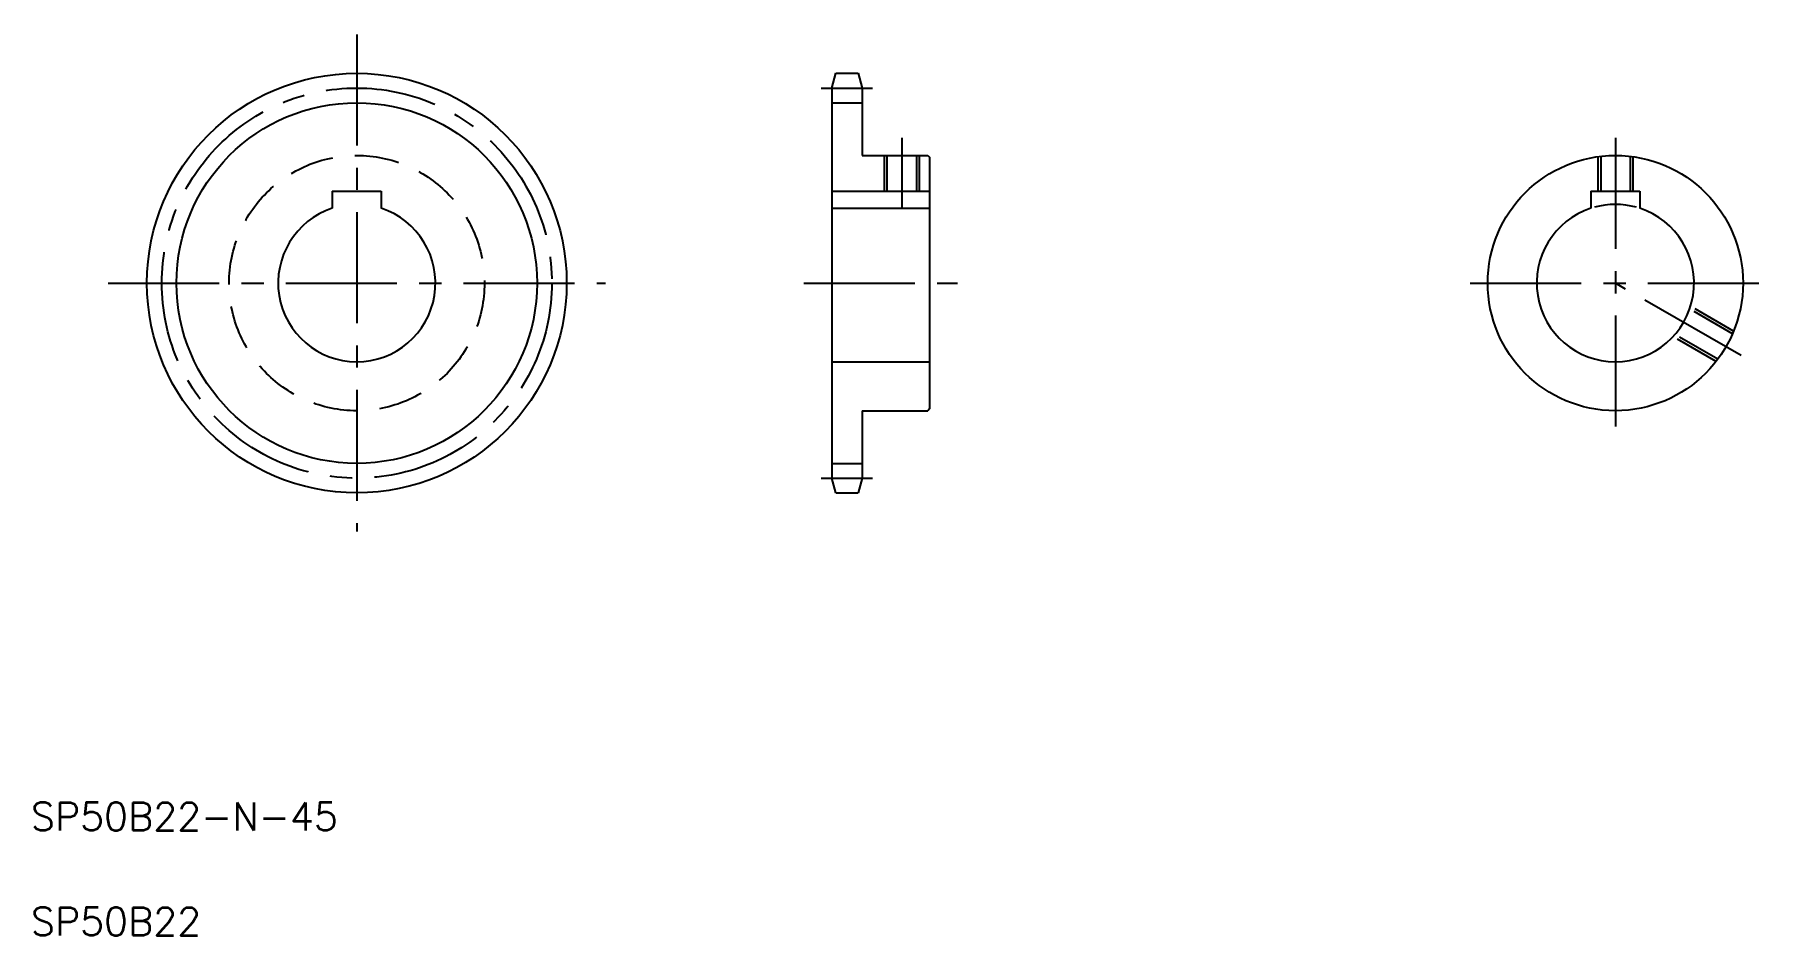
# Model space of a CAD drawing. Extents: x 21 to 515, y 20 to 278.
import ezdxf

# ---------------------------------------------------------------- set-up
doc = ezdxf.new("R2010")
doc.units = 0
doc.linetypes.add('CENTER', pattern=[50.8, 31.75, -6.35, 6.35, -6.35])
doc.linetypes.add('DASHED', pattern=[19.05, 12.7, -6.35])
doc.layers.get('0').update_dxf_attribs({"linetype": 'CONTINUOUS'})
doc.layers.add('CENTER', color=1, linetype='CENTER')
doc.styles.get("Standard").update_dxf_attribs({"font": 'txt', "bigfont": 'BIGFONT'})

msp = doc.modelspace()

# ---------------------------------------------------------------- linework, layer by layer
for p, q in [((249.01, 262.34), (250.14, 266.56)), ((250.14, 266.56), (256.57, 266.56)), ((256.57, 266.56), (257.71, 262.34)), ((249.01, 262.34), (249.01, 150.79)), ((257.71, 262.34), (257.71, 243.06)), ((249.01, 258.11), (257.71, 258.11)), ((257.71, 243.06), (276.51, 243.06)), ((264.81, 243.06), (264.81, 232.86)), ((273.21, 243.06), (273.21, 232.86)), ((276.51, 243.06), (277.01, 242.56)), ((277.01, 242.56), (277.01, 170.56)), ((106.19, 232.86), (120.19, 232.86)), ((106.19, 232.86), (106.19, 227.95)), ((120.19, 232.86), (120.19, 227.95)), ((249.01, 232.86), (277.01, 232.86)), ((466.1, 232.86), (480.1, 232.86)), ((466.1, 232.86), (466.1, 227.95)), ((480.1, 232.86), (480.1, 227.95)), ((249.01, 184.06), (277.01, 184.06)), ((257.71, 170.06), (257.71, 150.79)), ((257.71, 170.06), (276.51, 170.06)), ((262.41, 170.06), (262.41, 170.06)), ((267.11, 170.06), (267.11, 170.06)), ((277.01, 170.56), (276.51, 170.06)), ((249.01, 155.01), (257.71, 155.01)), ((250.14, 146.56), (249.01, 150.79)), ((257.71, 150.79), (256.57, 146.56)), ((250.14, 146.56), (256.57, 146.56))]:
    msp.add_line(p, q)
at = {"color": 3}
for p, q in [((264.01, 243.06), (264.01, 232.86)), ((274.01, 243.06), (274.01, 232.86))]:
    msp.add_line(p, q, dxfattribs=at)
at = {"color": 3, "linetype": 'DASHED'}
for p, q in [((468.1, 242.72), (468.1, 232.86)), ((468.9, 242.84), (468.9, 232.86)), ((477.3, 242.84), (477.3, 232.86)), ((478.1, 242.72), (478.1, 232.86)), ((506.62, 192.06), (494.37, 199.13)), ((506.91, 192.82), (494.6, 199.92)), ((501.91, 184.15), (489.6, 191.26)), ((502.42, 184.79), (490.17, 191.85))]:
    msp.add_line(p, q, dxfattribs=at)
at = {"color": 7, "linetype": 'CONTINUOUS'}
msp.add_line((249.01, 227.95), (277.01, 227.95), dxfattribs=at)
for centre, radius in [((113.19, 206.56), 60), ((473.1, 206.56), 36.5)]:
    msp.add_circle(centre, radius)
at = {"color": 3}
msp.add_circle((113.19, 206.56), 51.55, dxfattribs=at)
at = {"color": 3, "linetype": 'DASHED'}
msp.add_circle((113.19, 206.56), 36.5, dxfattribs=at)
for centre in [(113.19, 206.56), (473.1, 206.56)]:
    msp.add_arc(centre, 22.5, 108.1262, 71.8738)
at = {"color": 3}
msp.add_arc((473.1, 206.56), 22.5, 74.534, 105.466, dxfattribs=at)
at = {"layer": 'CENTER', "color": 1, "linetype": 'CENTER'}
for p, q in [((113.19, 277.64), (113.19, 135.48)), ((246.01, 262.34), (260.71, 262.34)), ((269.01, 248.06), (269.01, 227.86)), ((473.1, 248.06), (473.1, 165.06)), ((42.12, 206.56), (184.27, 206.56)), ((241.01, 206.56), (285.01, 206.56)), ((431.6, 206.56), (514.6, 206.56)), ((509.04, 185.81), (473.1, 206.56)), ((246.01, 150.79), (260.71, 150.79))]:
    msp.add_line(p, q, dxfattribs=at)
msp.add_circle((113.19, 206.56), 55.77, dxfattribs=at)

# ---------------------------------------------------------------- texts
for s, p in [('SP50B22-N-45', (20, 50)), ('SP50B22', (20, 20))]:
    msp.add_text(s, height=8).set_placement(p)

doc.saveas('drawing.dxf')
